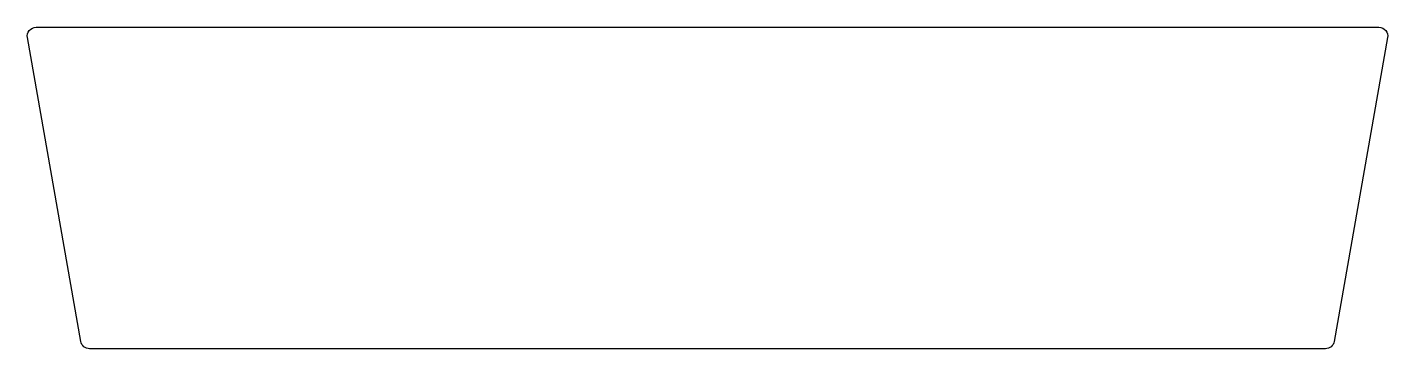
# Model space of a CAD drawing. Header units: millimetres. Extents: x -312 to -4, y -246 to -173.
import ezdxf

# ---------------------------------------------------------------- set-up
doc = ezdxf.new("R2010")
doc.units = ezdxf.units.MM
doc.layers.get('0').update_dxf_attribs({"linetype": 'CONTINUOUS'})

msp = doc.modelspace()

# ---------------------------------------------------------------- linework, layer by layer
msp.add_lwpolyline([(-16.59, -243.86, -0.36397), (-18.56, -245.51), (-297.7, -245.51, -0.36397), (-299.67, -243.86), (-311.76, -175.27, -0.466308), (-309.79, -172.92), (-6.46, -172.92, -0.466308), (-4.5, -175.27)], format="xyb", close=True)
msp.add_lwpolyline([(-16.59, -243.86, -0.36397), (-18.56, -245.51), (-297.7, -245.51, -0.36397), (-299.67, -243.86), (-311.76, -175.27, -0.466308), (-309.79, -172.92), (-6.46, -172.92, -0.466308), (-4.5, -175.27)], format="xyb", close=True)

doc.saveas('drawing.dxf')
